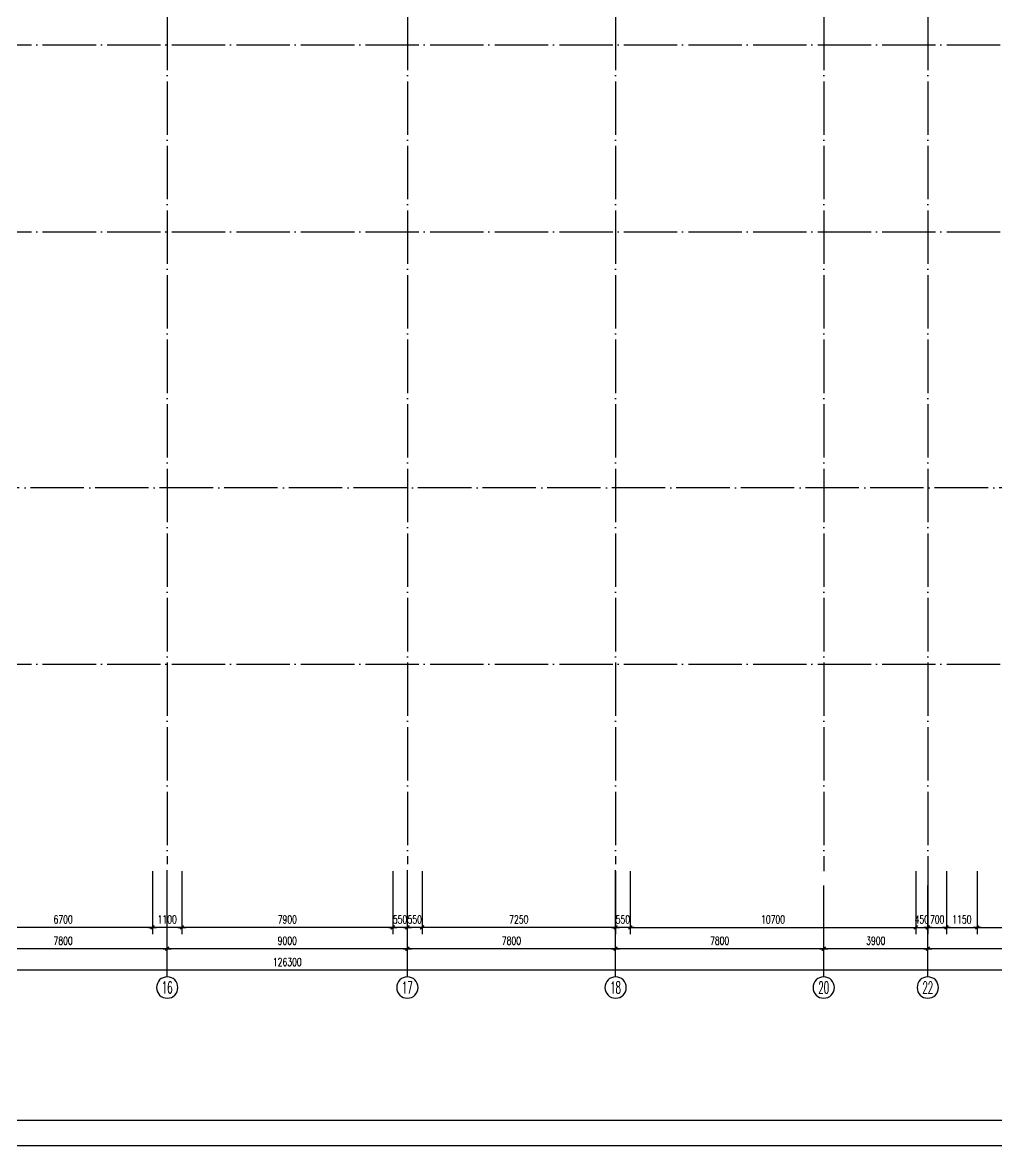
# Model space of a CAD drawing. Extents: x 165127 to 1058185, y 60808 to 144908.
# Drawn here: x 782672 to 819170, y 60808 to 102894 of the extents above; entities that cross this region are included whole.
import ezdxf
from ezdxf.enums import TextEntityAlignment as Align

# ---------------------------------------------------------------- set-up
doc = ezdxf.new("R2010")
doc.units = 0
doc.header["$LTSCALE"] = 1000
doc.linetypes.add('DOTE', pattern=[2.42, 2, -0.2, 0.02, -0.2])
doc.layers.get('0').update_dxf_attribs({"linetype": 'CONTINUOUS'})
doc.layers.get('DEFPOINTS').update_dxf_attribs({"linetype": 'CONTINUOUS'})
for name, color, linetype in [('AXIS', 3, 'CONTINUOUS'), ('AXIS_TEXT', 7, 'CONTINUOUS'), ('DOTE', 1, 'DOTE'), ('PUB_DIM', 3, 'CONTINUOUS'), ('WINDOW', 2, 'CONTINUOUS')]:
    doc.layers.add(name, color=color, linetype=linetype)
doc.styles.add('COMPLEX', font='COMPLEX')
doc.styles.add('DIM_FONT', font='SIMPLEX.shx', dxfattribs={"width": 0.7})
doc.dimstyles.new('AXIS', dxfattribs={"dimtxt": 300, "dimasz": 1, "dimexe": 250, "dimexo": 300, "dimgap": 150, "dimtad": 1, "dimdec": 0, "dimdsep": 46, "dimtxsty": 'DIM_FONT', "dimblk": '_DIMX', "dimcen": 2.5, "dimse1": 1, "dimse2": 1, "dimclrt": 7, "dimadec": 0, "dimazin": 0, "dimtfac": 1, "dimtdec": 0, "dimtix": 1, "dimtmove": 2, "dimatfit": 3, "dimldrblk": '_DIMX', "dimfxl": 1, "dimarcsym": 0})
doc.dimstyles.new('DIMA', dxfattribs={"dimtxt": 300, "dimasz": 1, "dimexe": 250, "dimexo": 300, "dimgap": 150, "dimtad": 1, "dimdec": 0, "dimdsep": 46, "dimtxsty": 'DIM_FONT', "dimblk": '_DIMX', "dimcen": 2.5, "dimse1": 1, "dimclrt": 7, "dimadec": 0, "dimazin": 0, "dimtfac": 1, "dimtdec": 0, "dimtix": 1, "dimtmove": 2, "dimatfit": 3, "dimldrblk": '_DIMX', "dimfxl": 1, "dimarcsym": 0})
doc.dimstyles.new('DIMB', dxfattribs={"dimtxt": 300, "dimasz": 1, "dimexe": 250, "dimexo": 300, "dimgap": 150, "dimtad": 1, "dimdec": 0, "dimdsep": 46, "dimtxsty": 'DIM_FONT', "dimblk": '_DIMX', "dimcen": 2.5, "dimse2": 1, "dimclrt": 7, "dimadec": 0, "dimazin": 0, "dimtfac": 1, "dimtdec": 0, "dimtix": 1, "dimtmove": 2, "dimatfit": 3, "dimldrblk": '_DIMX', "dimfxl": 1, "dimarcsym": 0})
doc.dimstyles.new('DIMN', dxfattribs={"dimtxt": 300, "dimasz": 1, "dimexe": 250, "dimexo": 300, "dimgap": 150, "dimtad": 1, "dimdec": 0, "dimdsep": 46, "dimtxsty": 'DIM_FONT', "dimblk": '_DIMX', "dimcen": 2.5, "dimclrt": 7, "dimadec": 0, "dimazin": 0, "dimtfac": 1, "dimtdec": 0, "dimtix": 1, "dimtmove": 2, "dimatfit": 3, "dimldrblk": '_DIMX', "dimfxl": 1, "dimarcsym": 0})

# ---------------------------------------------------------------- blocks, each defined once
blk = doc.blocks.new('A$C34131D43')
at = {"color": 244}
for p in [(2500, 950), (37300, 950), (89100, 950)]:
    blk.add_line(p, (159900, 950), dxfattribs=at)
at = {"color": 243}
for p in [(0, 0), (34800, 0), (65600, 0), (101500, 0)]:
    blk.add_line(p, (160900, 0), dxfattribs=at)
blk = doc.blocks.new('_AXISO')
blk.add_circle((0, 0), 0.5)
at = {"layer": 'AXIS_TEXT', "style": 'COMPLEX', "width": 1.041667}
blk.add_attdef('A', text='', height=0.56, dxfattribs=at).set_placement((-0.25, -0.28), (0.25, -0.28), align=Align.FIT)
blk = doc.blocks.new('_DIMX')
blk.add_line((-150, 0), (150, 0))
at = {"const_width": 50}
blk.add_lwpolyline([(-70, -70), (70, 70)], dxfattribs=at)
blk = doc.blocks.new('*D909')
at = {"color": 0, "linetype": 'ByBlock'}
blk.add_line((609522, 68185), (601724, 68185), dxfattribs=at)
at = {"layer": 'DEFPOINTS', "color": 0, "linetype": 'ByBlock'}
for p in [(601723, 70385), (609523, 70385), (601723, 68185)]:
    blk.add_point(p, dxfattribs=at)
at = {"color": 0, "linetype": 'ByBlock', "rotation": 180}
blk.add_blockref('_DIMX', (601723, 68185), dxfattribs=at)
at = {"color": 0, "linetype": 'ByBlock'}
blk.add_blockref('_DIMX', (609523, 68185), dxfattribs=at)
at = {"color": 7, "linetype": 'ByBlock', "insert": (605623, 68485), "char_height": 300, "attachment_point": 5, "style": 'DIM_FONT'}
blk.add_mtext('7800', dxfattribs=at)
blk = doc.blocks.new('*D910')
at = {"color": 0, "linetype": 'ByBlock'}
blk.add_line((601722, 68185), (592724, 68185), dxfattribs=at)
at = {"layer": 'DEFPOINTS', "color": 0, "linetype": 'ByBlock'}
for p in [(592723, 70385), (601723, 70385), (592723, 68185)]:
    blk.add_point(p, dxfattribs=at)
at = {"color": 0, "linetype": 'ByBlock', "rotation": 180}
blk.add_blockref('_DIMX', (592723, 68185), dxfattribs=at)
at = {"color": 0, "linetype": 'ByBlock'}
blk.add_blockref('_DIMX', (601723, 68185), dxfattribs=at)
at = {"color": 7, "linetype": 'ByBlock', "insert": (597223, 68485), "char_height": 300, "attachment_point": 5, "style": 'DIM_FONT'}
blk.add_mtext('9000', dxfattribs=at)
blk = doc.blocks.new('*D911')
at = {"color": 0, "linetype": 'ByBlock'}
blk.add_line((592722, 68185), (584924, 68185), dxfattribs=at)
at = {"layer": 'DEFPOINTS', "color": 0, "linetype": 'ByBlock'}
for p in [(584923, 70385), (592723, 70385), (584923, 68185)]:
    blk.add_point(p, dxfattribs=at)
at = {"color": 0, "linetype": 'ByBlock', "rotation": 180}
blk.add_blockref('_DIMX', (584923, 68185), dxfattribs=at)
at = {"color": 0, "linetype": 'ByBlock'}
blk.add_blockref('_DIMX', (592723, 68185), dxfattribs=at)
at = {"color": 7, "linetype": 'ByBlock', "insert": (588823, 68485), "char_height": 300, "attachment_point": 5, "style": 'DIM_FONT'}
blk.add_mtext('7800', dxfattribs=at)
blk = doc.blocks.new('*D916')
at = {"color": 0, "linetype": 'ByBlock'}
for p, q in [((534073, 70085), (534073, 67135)), ((660373, 70085), (660373, 67135)), ((660372, 67385), (534074, 67385))]:
    blk.add_line(p, q, dxfattribs=at)
at = {"layer": 'DEFPOINTS', "color": 0, "linetype": 'ByBlock'}
for p in [(534073, 70385), (660373, 70385), (534073, 67385)]:
    blk.add_point(p, dxfattribs=at)
at = {"color": 0, "linetype": 'ByBlock', "rotation": 180}
blk.add_blockref('_DIMX', (534073, 67385), dxfattribs=at)
at = {"color": 0, "linetype": 'ByBlock'}
blk.add_blockref('_DIMX', (660373, 67385), dxfattribs=at)
at = {"color": 7, "linetype": 'ByBlock', "insert": (597223, 67685), "char_height": 300, "attachment_point": 5, "style": 'DIM_FONT'}
blk.add_mtext('126300', dxfattribs=at)
blk = doc.blocks.new('*D1139')
at = {"color": 0, "linetype": 'ByBlock'}
blk.add_line((617322, 68185), (609524, 68185), dxfattribs=at)
at = {"layer": 'DEFPOINTS', "color": 0, "linetype": 'ByBlock'}
for p in [(609523, 70385), (617323, 70385), (609523, 68185)]:
    blk.add_point(p, dxfattribs=at)
at = {"color": 0, "linetype": 'ByBlock', "rotation": 180}
blk.add_blockref('_DIMX', (609523, 68185), dxfattribs=at)
at = {"color": 0, "linetype": 'ByBlock'}
blk.add_blockref('_DIMX', (617323, 68185), dxfattribs=at)
at = {"color": 7, "linetype": 'ByBlock', "insert": (613423, 68485), "char_height": 300, "attachment_point": 5, "style": 'DIM_FONT'}
blk.add_mtext('7800', dxfattribs=at)
blk = doc.blocks.new('*D1140')
at = {"color": 0, "linetype": 'ByBlock'}
blk.add_line((621222, 68185), (617324, 68185), dxfattribs=at)
at = {"layer": 'DEFPOINTS', "color": 0, "linetype": 'ByBlock'}
for p in [(617323, 70385), (621223, 70385), (617323, 68185)]:
    blk.add_point(p, dxfattribs=at)
at = {"color": 0, "linetype": 'ByBlock', "rotation": 180}
blk.add_blockref('_DIMX', (617323, 68185), dxfattribs=at)
at = {"color": 0, "linetype": 'ByBlock'}
blk.add_blockref('_DIMX', (621223, 68185), dxfattribs=at)
at = {"color": 7, "linetype": 'ByBlock', "insert": (619273, 68485), "char_height": 300, "attachment_point": 5, "style": 'DIM_FONT'}
blk.add_mtext('3900', dxfattribs=at)
blk = doc.blocks.new('*D1141')
at = {"color": 0, "linetype": 'ByBlock'}
blk.add_line((629022, 68185), (621224, 68185), dxfattribs=at)
at = {"layer": 'DEFPOINTS', "color": 0, "linetype": 'ByBlock'}
for p in [(621223, 70385), (629023, 70385), (621223, 68185)]:
    blk.add_point(p, dxfattribs=at)
at = {"color": 0, "linetype": 'ByBlock', "rotation": 180}
blk.add_blockref('_DIMX', (621223, 68185), dxfattribs=at)
at = {"color": 0, "linetype": 'ByBlock'}
blk.add_blockref('_DIMX', (629023, 68185), dxfattribs=at)
at = {"color": 7, "linetype": 'ByBlock', "insert": (625123, 68485), "char_height": 300, "attachment_point": 5, "style": 'DIM_FONT'}
blk.add_mtext('7800', dxfattribs=at)
blk = doc.blocks.new('*D1155')
at = {"color": 0, "linetype": 'ByBlock'}
for p, q in [((602273, 71084), (602273, 68732)), ((609523, 71084), (609523, 68732)), ((609522, 68982), (602274, 68982))]:
    blk.add_line(p, q, dxfattribs=at)
at = {"layer": 'DEFPOINTS', "color": 0, "linetype": 'ByBlock'}
for p in [(602273, 71384), (609523, 71384), (602273, 68982)]:
    blk.add_point(p, dxfattribs=at)
at = {"color": 0, "linetype": 'ByBlock', "rotation": 180}
blk.add_blockref('_DIMX', (602273, 68982), dxfattribs=at)
at = {"color": 0, "linetype": 'ByBlock'}
blk.add_blockref('_DIMX', (609523, 68982), dxfattribs=at)
at = {"color": 7, "linetype": 'ByBlock', "insert": (605898, 69282), "char_height": 300, "attachment_point": 5, "style": 'DIM_FONT'}
blk.add_mtext('7250', dxfattribs=at)
blk = doc.blocks.new('*D1156')
at = {"color": 0, "linetype": 'ByBlock'}
for p, q in [((592173, 71084), (592173, 68732)), ((593273, 71084), (593273, 68732)), ((593272, 68982), (592174, 68982))]:
    blk.add_line(p, q, dxfattribs=at)
at = {"layer": 'DEFPOINTS', "color": 0, "linetype": 'ByBlock'}
for p in [(592173, 71384), (593273, 71384), (592173, 68982)]:
    blk.add_point(p, dxfattribs=at)
at = {"color": 0, "linetype": 'ByBlock', "rotation": 180}
blk.add_blockref('_DIMX', (592173, 68982), dxfattribs=at)
at = {"color": 0, "linetype": 'ByBlock'}
blk.add_blockref('_DIMX', (593273, 68982), dxfattribs=at)
at = {"color": 7, "linetype": 'ByBlock', "insert": (592723, 69282), "char_height": 300, "attachment_point": 5, "style": 'DIM_FONT'}
blk.add_mtext('1100', dxfattribs=at)
blk = doc.blocks.new('*D1157')
at = {"color": 0, "linetype": 'ByBlock'}
for p, q in [((585473, 71084), (585473, 68732)), ((592173, 71084), (592173, 68732)), ((592172, 68982), (585474, 68982))]:
    blk.add_line(p, q, dxfattribs=at)
at = {"layer": 'DEFPOINTS', "color": 0, "linetype": 'ByBlock'}
for p in [(585473, 71384), (592173, 71384), (585473, 68982)]:
    blk.add_point(p, dxfattribs=at)
at = {"color": 0, "linetype": 'ByBlock', "rotation": 180}
blk.add_blockref('_DIMX', (585473, 68982), dxfattribs=at)
at = {"color": 0, "linetype": 'ByBlock'}
blk.add_blockref('_DIMX', (592173, 68982), dxfattribs=at)
at = {"color": 7, "linetype": 'ByBlock', "insert": (588823, 69282), "char_height": 300, "attachment_point": 5, "style": 'DIM_FONT'}
blk.add_mtext('6700', dxfattribs=at)
blk = doc.blocks.new('*D1159')
at = {"color": 0, "linetype": 'ByBlock'}
for p, q in [((593273, 71084), (593273, 68732)), ((601173, 71084), (601173, 68732)), ((601172, 68982), (593274, 68982))]:
    blk.add_line(p, q, dxfattribs=at)
at = {"layer": 'DEFPOINTS', "color": 0, "linetype": 'ByBlock'}
for p in [(593273, 71384), (601173, 71384), (593273, 68982)]:
    blk.add_point(p, dxfattribs=at)
at = {"color": 0, "linetype": 'ByBlock', "rotation": 180}
blk.add_blockref('_DIMX', (593273, 68982), dxfattribs=at)
at = {"color": 0, "linetype": 'ByBlock'}
blk.add_blockref('_DIMX', (601173, 68982), dxfattribs=at)
at = {"color": 7, "linetype": 'ByBlock', "insert": (597223, 69282), "char_height": 300, "attachment_point": 5, "style": 'DIM_FONT'}
blk.add_mtext('7900', dxfattribs=at)
blk = doc.blocks.new('*D1160')
at = {"color": 0, "linetype": 'ByBlock'}
for p, q in [((601173, 71084), (601173, 68732)), ((601172, 68982), (601171, 68982)), ((601723, 68982), (601173, 68982)), ((601724, 68982), (601725, 68982))]:
    blk.add_line(p, q, dxfattribs=at)
at = {"layer": 'DEFPOINTS', "color": 0, "linetype": 'ByBlock'}
for p in [(601173, 71384), (601723, 71384), (601173, 68982)]:
    blk.add_point(p, dxfattribs=at)
at = {"color": 0, "linetype": 'ByBlock'}
blk.add_blockref('_DIMX', (601173, 68982), dxfattribs=at)
at = {"color": 0, "linetype": 'ByBlock', "rotation": 180}
blk.add_blockref('_DIMX', (601723, 68982), dxfattribs=at)
at = {"color": 7, "linetype": 'ByBlock', "insert": (601448, 69282), "char_height": 300, "attachment_point": 5, "style": 'DIM_FONT'}
blk.add_mtext('550', dxfattribs=at)
blk = doc.blocks.new('*D1161')
at = {"color": 0, "linetype": 'ByBlock'}
for p, q in [((602273, 71084), (602273, 68732)), ((601722, 68982), (601721, 68982)), ((602273, 68982), (601723, 68982)), ((602274, 68982), (602275, 68982))]:
    blk.add_line(p, q, dxfattribs=at)
at = {"layer": 'DEFPOINTS', "color": 0, "linetype": 'ByBlock'}
for p in [(601723, 71384), (602273, 71384), (601723, 68982)]:
    blk.add_point(p, dxfattribs=at)
at = {"color": 0, "linetype": 'ByBlock'}
blk.add_blockref('_DIMX', (601723, 68982), dxfattribs=at)
at = {"color": 0, "linetype": 'ByBlock', "rotation": 180}
blk.add_blockref('_DIMX', (602273, 68982), dxfattribs=at)
at = {"color": 7, "linetype": 'ByBlock', "insert": (601998, 69282), "char_height": 300, "attachment_point": 5, "style": 'DIM_FONT'}
blk.add_mtext('550', dxfattribs=at)
blk = doc.blocks.new('*D1163')
at = {"color": 0, "linetype": 'ByBlock'}
for p, q in [((610074, 71084), (610074, 68732)), ((620774, 71084), (620774, 68732)), ((610075, 68982), (620773, 68982))]:
    blk.add_line(p, q, dxfattribs=at)
at = {"layer": 'DEFPOINTS', "color": 0, "linetype": 'ByBlock'}
for p in [(610074, 71384), (620774, 71384), (620774, 68982)]:
    blk.add_point(p, dxfattribs=at)
at = {"color": 0, "linetype": 'ByBlock', "rotation": 180}
blk.add_blockref('_DIMX', (610074, 68982), dxfattribs=at)
at = {"color": 0, "linetype": 'ByBlock'}
blk.add_blockref('_DIMX', (620774, 68982), dxfattribs=at)
at = {"color": 7, "linetype": 'ByBlock', "insert": (615424, 69282), "char_height": 300, "attachment_point": 5, "style": 'DIM_FONT'}
blk.add_mtext('10700', dxfattribs=at)
blk = doc.blocks.new('*D1164')
at = {"color": 0, "linetype": 'ByBlock'}
for p, q in [((620774, 71084), (620774, 68732)), ((621223, 71084), (621223, 68732)), ((620773, 68982), (620772, 68982)), ((620774, 68982), (621223, 68982)), ((621224, 68982), (621225, 68982))]:
    blk.add_line(p, q, dxfattribs=at)
at = {"layer": 'DEFPOINTS', "color": 0, "linetype": 'ByBlock'}
for p in [(620774, 71384), (621223, 71384), (621223, 68982)]:
    blk.add_point(p, dxfattribs=at)
at = {"color": 0, "linetype": 'ByBlock'}
blk.add_blockref('_DIMX', (620774, 68982), dxfattribs=at)
at = {"color": 0, "linetype": 'ByBlock', "rotation": 180}
blk.add_blockref('_DIMX', (621223, 68982), dxfattribs=at)
at = {"color": 7, "linetype": 'ByBlock', "insert": (620999, 69282), "char_height": 300, "attachment_point": 5, "style": 'DIM_FONT'}
blk.add_mtext('450', dxfattribs=at)
blk = doc.blocks.new('*D1165')
at = {"color": 0, "linetype": 'ByBlock'}
for p, q in [((621223, 71084), (621223, 68732)), ((621924, 71084), (621924, 68732)), ((621222, 68982), (621221, 68982)), ((621223, 68982), (621924, 68982)), ((621925, 68982), (621926, 68982))]:
    blk.add_line(p, q, dxfattribs=at)
at = {"layer": 'DEFPOINTS', "color": 0, "linetype": 'ByBlock'}
for p in [(621223, 71384), (621924, 71384), (621924, 68982)]:
    blk.add_point(p, dxfattribs=at)
at = {"color": 0, "linetype": 'ByBlock'}
blk.add_blockref('_DIMX', (621223, 68982), dxfattribs=at)
at = {"color": 0, "linetype": 'ByBlock', "rotation": 180}
blk.add_blockref('_DIMX', (621924, 68982), dxfattribs=at)
at = {"color": 7, "linetype": 'ByBlock', "insert": (621574, 69282), "char_height": 300, "attachment_point": 5, "style": 'DIM_FONT'}
blk.add_mtext('700', dxfattribs=at)
blk = doc.blocks.new('*D1166')
at = {"color": 0, "linetype": 'ByBlock'}
for p, q in [((621924, 71084), (621924, 68732)), ((623074, 71084), (623074, 68732)), ((621925, 68982), (623073, 68982))]:
    blk.add_line(p, q, dxfattribs=at)
at = {"layer": 'DEFPOINTS', "color": 0, "linetype": 'ByBlock'}
for p in [(621924, 71384), (623074, 71384), (623074, 68982)]:
    blk.add_point(p, dxfattribs=at)
at = {"color": 0, "linetype": 'ByBlock', "rotation": 180}
blk.add_blockref('_DIMX', (621924, 68982), dxfattribs=at)
at = {"color": 0, "linetype": 'ByBlock'}
blk.add_blockref('_DIMX', (623074, 68982), dxfattribs=at)
at = {"color": 7, "linetype": 'ByBlock', "insert": (622499, 69282), "char_height": 300, "attachment_point": 5, "style": 'DIM_FONT'}
blk.add_mtext('1150', dxfattribs=at)
blk = doc.blocks.new('*D1167')
at = {"color": 0, "linetype": 'ByBlock'}
for p, q in [((623074, 71084), (623074, 68732)), ((627174, 71084), (627174, 68732)), ((623075, 68982), (627173, 68982))]:
    blk.add_line(p, q, dxfattribs=at)
at = {"layer": 'DEFPOINTS', "color": 0, "linetype": 'ByBlock'}
for p in [(623074, 71384), (627174, 71384), (627174, 68982)]:
    blk.add_point(p, dxfattribs=at)
at = {"color": 0, "linetype": 'ByBlock', "rotation": 180}
blk.add_blockref('_DIMX', (623074, 68982), dxfattribs=at)
at = {"color": 0, "linetype": 'ByBlock'}
blk.add_blockref('_DIMX', (627174, 68982), dxfattribs=at)
at = {"color": 7, "linetype": 'ByBlock', "insert": (625124, 69282), "char_height": 300, "attachment_point": 5, "style": 'DIM_FONT'}
blk.add_mtext('4100', dxfattribs=at)
blk = doc.blocks.new('*D1175')
at = {"color": 0, "linetype": 'ByBlock'}
for p, q in [((610073, 71084), (610073, 68732)), ((609522, 68982), (609521, 68982)), ((610073, 68982), (609523, 68982)), ((610074, 68982), (610075, 68982))]:
    blk.add_line(p, q, dxfattribs=at)
at = {"layer": 'DEFPOINTS', "color": 0, "linetype": 'ByBlock'}
for p in [(609523, 71384), (610073, 71384), (609523, 68982)]:
    blk.add_point(p, dxfattribs=at)
at = {"color": 0, "linetype": 'ByBlock'}
blk.add_blockref('_DIMX', (609523, 68982), dxfattribs=at)
at = {"color": 0, "linetype": 'ByBlock', "rotation": 180}
blk.add_blockref('_DIMX', (610073, 68982), dxfattribs=at)
at = {"color": 7, "linetype": 'ByBlock', "insert": (609798, 69282), "char_height": 300, "attachment_point": 5, "style": 'DIM_FONT'}
blk.add_mtext('550', dxfattribs=at)

msp = doc.modelspace()

# ---------------------------------------------------------------- linework, layer by layer
at = {"layer": 'AXIS'}
for p, q in [((788095.3, 67129.8), (788095.3, 71129.8)), ((797095.3, 67129.8), (797095.3, 71129.8)), ((804895.3, 67129.8), (804895.3, 71129.8)), ((812695.3, 67129.8), (812695.3, 70558.9)), ((816595.3, 67129.8), (816595.3, 70558.9))]:
    msp.add_line(p, q, dxfattribs=at)
at = {"layer": 'DOTE'}
for p, q in [((788095.3, 139407.6), (788095.3, 71351.8)), ((797095.3, 139407.6), (797095.3, 71351.8)), ((804895.3, 139407.6), (804895.3, 71351.8)), ((812695.3, 139407.6), (812695.3, 71084.4)), ((816595.3, 139407.6), (816595.3, 71084.4)), ((725348.7, 102053.1), (859991.9, 102053.1)), ((725348.7, 95053.1), (859991.9, 95053.1)), ((859991.9, 85453.1), (725348.7, 85453.1)), ((725348.7, 78853.1), (859991.9, 78853.1))]:
    msp.add_line(p, q, dxfattribs=at)

# ---------------------------------------------------------------- block references
at = {"layer": 'AXIS'}
ref = msp.add_blockref('_AXISO', (788095.3, 66729.8), dxfattribs=dict(at, xscale=-800, yscale=800, zscale=800, rotation=180))
ref.add_attrib('A', '16', dxfattribs={"layer": 'AXIS_TEXT', "height": 448, "style": 'COMPLEX', "width": 0.646552}).set_placement((787895.3, 66505.8), (788295.3, 66505.8), align=Align.FIT)
ref = msp.add_blockref('_AXISO', (797095.3, 66729.8), dxfattribs=dict(at, xscale=-800, yscale=800, zscale=800, rotation=180))
ref.add_attrib('A', '17', dxfattribs={"layer": 'AXIS_TEXT', "height": 448, "style": 'COMPLEX', "width": 0.646552}).set_placement((796895.3, 66505.8), (797295.3, 66505.8), align=Align.FIT)
ref = msp.add_blockref('_AXISO', (804895.3, 66729.8), dxfattribs=dict(at, xscale=-800, yscale=800, zscale=800, rotation=180))
ref.add_attrib('A', '18', dxfattribs={"layer": 'AXIS_TEXT', "height": 448, "style": 'COMPLEX', "width": 0.646552}).set_placement((804695.3, 66505.8), (805095.3, 66505.8), align=Align.FIT)
ref = msp.add_blockref('_AXISO', (812695.3, 66729.8), dxfattribs=dict(at, xscale=-800, yscale=800, zscale=800, rotation=180))
ref.add_attrib('A', '20', dxfattribs={"layer": 'AXIS_TEXT', "height": 448, "style": 'COMPLEX', "width": 0.551471}).set_placement((812495.3, 66505.8), (812895.3, 66505.8), align=Align.FIT)
ref = msp.add_blockref('_AXISO', (816595.3, 66729.8), dxfattribs=dict(at, xscale=-800, yscale=800, zscale=800, rotation=180))
ref.add_attrib('A', '22', dxfattribs={"layer": 'AXIS_TEXT', "height": 448, "style": 'COMPLEX', "width": 0.551471}).set_placement((816395.3, 66505.8), (816795.3, 66505.8), align=Align.FIT)
at = {"layer": 'WINDOW'}
msp.add_blockref('A$C34131D43', (716343.9, 60808.1), dxfattribs=at)

# ---------------------------------------------------------------- dimensions: what is measured, and where the dimension line sits
at = {"layer": 'AXIS'}
dim = msp.add_aligned_dim(p1=(855745.3, 70384.9), p2=(729445.3, 70384.9), distance=3000, dimstyle='DIMN', dxfattribs=at)
dim.commit()
dim.dimension.update_dxf_attribs({"geometry": '*D916', "text_midpoint": (792595.3, 67684.9), "insert": (195371.9, 0)})
for base, p1, p2, picture, middle in [((780295.3, 68184.9), (788095.3, 70384.9), (780295.3, 70384.9), '*D911', (784195.3, 68484.9)), ((788095.3, 68184.9), (797095.3, 70384.9), (788095.3, 70384.9), '*D910', (792595.3, 68484.9)), ((797095.3, 68184.9), (804895.3, 70384.9), (797095.3, 70384.9), '*D909', (800995.3, 68484.9)), ((804895.3, 68184.9), (812695.3, 70384.9), (804895.3, 70384.9), '*D1139', (808795.3, 68484.9)), ((812695.3, 68184.9), (816595.3, 70384.9), (812695.3, 70384.9), '*D1140', (814645.3, 68484.9)), ((816595.3, 68184.9), (824395.3, 70384.9), (816595.3, 70384.9), '*D1141', (820495.3, 68484.9))]:
    dim = msp.add_linear_dim(base=base, p1=p1, p2=p2, angle=180, dimstyle='AXIS', dxfattribs=at)
    dim.commit()
    dim.dimension.update_dxf_attribs({"geometry": picture, "text_midpoint": middle, "insert": (195371.9, 0)})
at = {"layer": 'PUB_DIM'}
for p1, p2, distance, dimstyle, picture, middle in [((787545.3, 71384.4), (780845.3, 71384.4), 2402.5, 'DIMN', '*D1157', (784195.3, 69281.9)), ((788645.3, 71384.4), (787545.3, 71384.4), 2402.5, 'DIMN', '*D1156', (788095.3, 69281.9)), ((796545.3, 71384.4), (788645.3, 71384.4), 2402.5, 'DIMN', '*D1159', (792595.3, 69281.9)), ((797095.3, 71384.4), (796545.3, 71384.4), 2402.5, 'DIMA', '*D1160', (796820.3, 69281.9)), ((797645.3, 71384.4), (797095.3, 71384.4), 2402.5, 'DIMB', '*D1161', (797370.3, 69281.9)), ((804895.3, 71384.4), (797645.3, 71384.4), 2402.5, 'DIMN', '*D1155', (801270.3, 69281.9)), ((805445.4, 71384.4), (804895.4, 71384.4), 2402.5, 'DIMB', '*D1175', (805170.4, 69281.9)), ((805445.5, 71384.4), (816145.5, 71384.4), -2402.5, 'DIMN', '*D1163', (810795.5, 69281.9)), ((816145.5, 71384.4), (816595.3, 71384.4), -2402.5, 'DIMN', '*D1164', (816370.4, 69281.9)), ((816595.3, 71384.4), (817295.5, 71384.4), -2402.5, 'DIMN', '*D1165', (816945.4, 69281.9)), ((817295.5, 71384.4), (818445.5, 71384.4), -2402.5, 'DIMN', '*D1166', (817870.5, 69281.9)), ((818445.5, 71384.4), (822545.5, 71384.4), -2402.5, 'DIMN', '*D1167', (820495.5, 69281.9))]:
    dim = msp.add_aligned_dim(p1=p1, p2=p2, distance=distance, dimstyle=dimstyle, dxfattribs=at)
    dim.commit()
    dim.dimension.update_dxf_attribs({"geometry": picture, "text_midpoint": middle, "insert": (195371.9, 0)})

doc.saveas('drawing.dxf')
